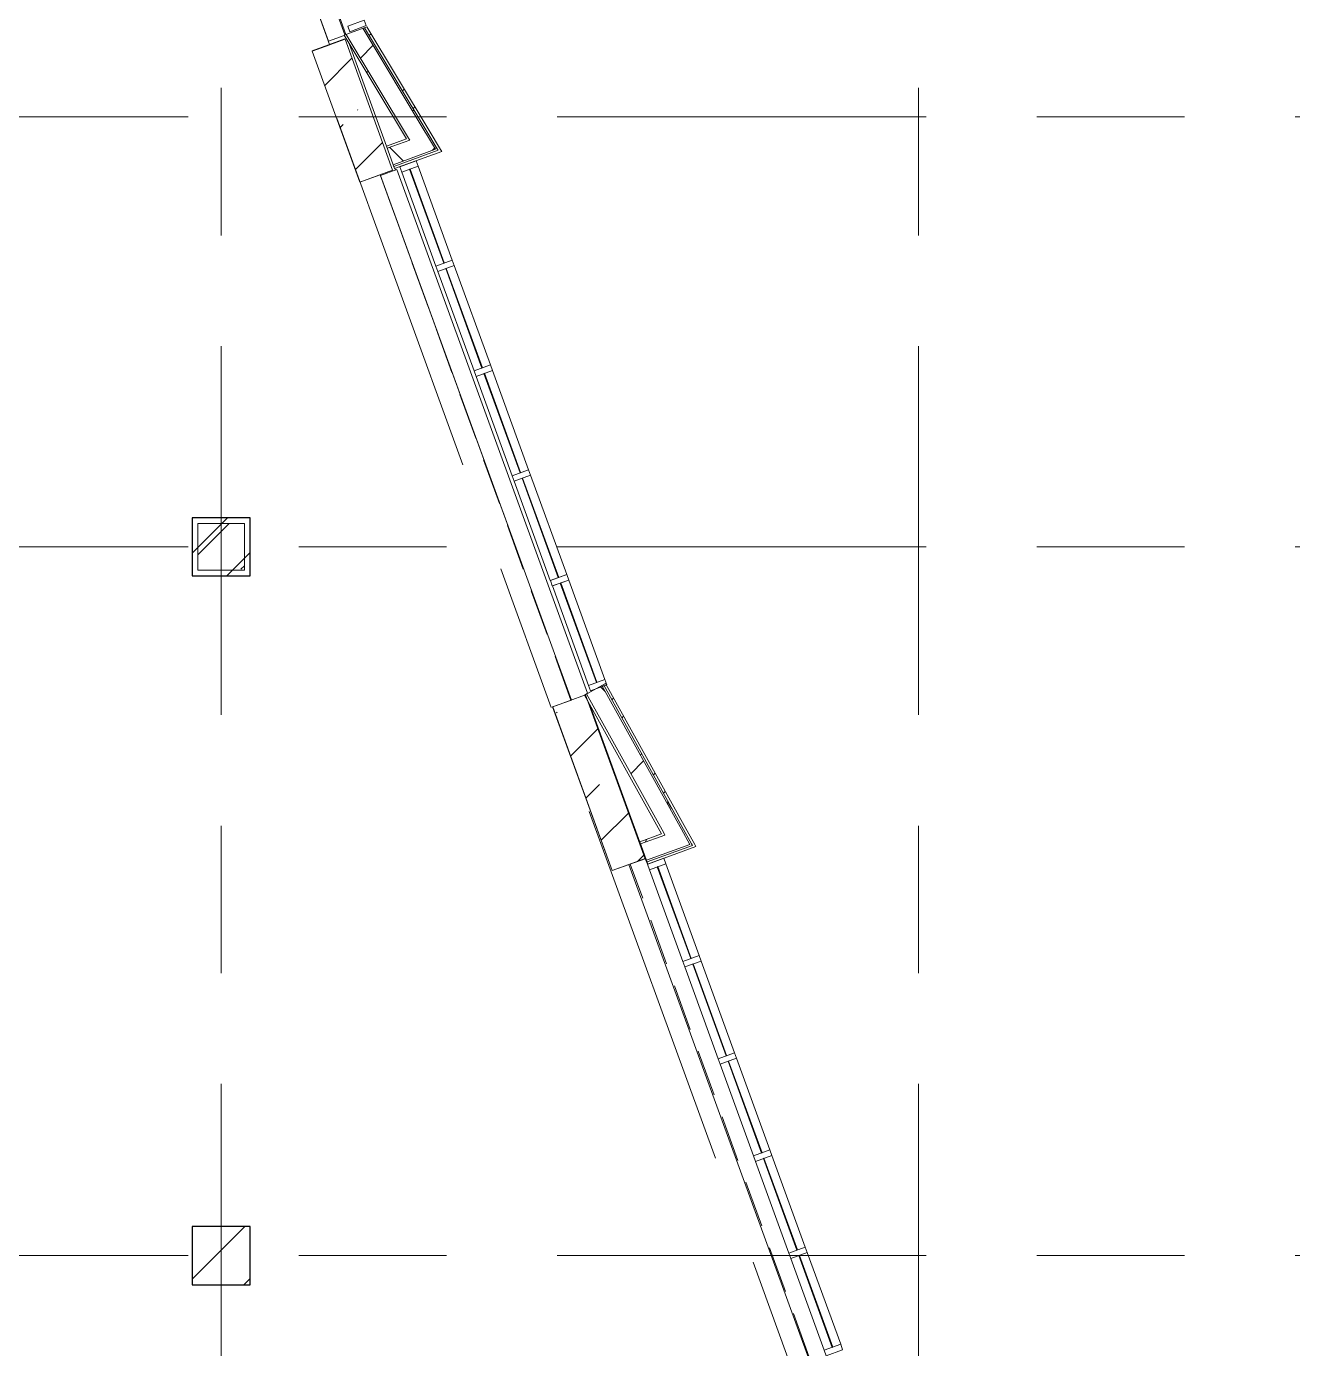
# Model space of a CAD drawing. Header units: millimetres. Extents: x 48966 to 294585, y -43515 to 30344.
# Drawn here: x 241902 to 252797, y -4483 to 6895 of the extents above; entities that cross this region are included whole.
import ezdxf

# ---------------------------------------------------------------- set-up
doc = ezdxf.new("R2010")
doc.units = ezdxf.units.MM
doc.linetypes.add('IMPORT-01 Штриховая _2 мм_', pattern=[600, 400, -200])
doc.linetypes.add('Осевые', pattern=[6350, 1270, -952.5, 3175, -952.5])
for name, color, linetype, lineweight in [('_Разделитель помещений_', 7, 'IMPORT-01 Штриховая _2 мм_', 9), ('Импосты витража', 7, 'Continuous', 9), ('Импосты витража-1', 7, 'Continuous', 18), ('Колонны', 7, 'Continuous', 9), ('Колонны-1', 7, 'Continuous', 25), ('Обобщенные модели', 7, 'Continuous', 9), ('Обобщенные модели-1', 7, 'Continuous', 18), ('Общие ребра', 7, 'Continuous', 9), ('Оси-2', 7, 'Осевые', 9), ('Перекрытия', 7, 'Continuous', 9), ('Стены', 7, 'Continuous', 9), ('Стены-1', 7, 'Continuous', 18), ('Штриховка разреза-1', 7, 'Continuous', 9)]:
    doc.layers.add(name, color=color, linetype=linetype, lineweight=lineweight)
pattern_1 = [(0, (108045.05, 0), (812.8, 203.2), [67.056, -542.544, 67.056, -542.544, -3251.2]), (0, (108045.05, 0), (812.8, 203.2), [-1219.2, 67.056, -1152.144, 67.056, -542.544, -1422.4]), (0, (108045.05, 0), (812.8, 203.2), [-3048, 67.056, -339.344, 67.056, -948.944]), (120, (108349.85, 101.6), (-582.37636, 602.30545), [67.056, -542.544, 67.056, -542.544, -3251.2]), (120, (108349.85, 101.6), (-582.37636, 602.30545), [-1219.2, 67.056, -1152.144, 67.056, -542.544, -1422.4]), (120, (108349.85, 101.6), (-582.37636, 602.30545), [-3048, 67.056, -339.344, 67.056, -948.944]), (240, (108451.45, 508), (-230.42364, -805.50545), [67.056, -542.544, 67.056, -542.544, -3251.2]), (240, (108451.45, 508), (-230.42364, -805.50545), [-1219.2, 67.056, -1152.144, 67.056, -542.544, -1422.4]), (240, (108451.45, 508), (-230.42364, -805.50545), [-3048, 67.056, -339.344, 67.056, -948.944])]
pattern_2 = [(45, (108045.05, 0), (-502.8943, 502.8943), []), (45, (108045.05, 762), (-502.8943, 502.8943), [])]
pattern_3 = [(45, (108045, 0), (-707.107, 707.107), []), (135, (108045, 0), (-707.107, -707.107), [])]
pattern_4 = [(45, (0, 0), (-493.914, 493.914), []), (45, (493.9, 0), (-493.914, 493.914), [873.125, -174.625, 6.706, -167.919])]

# ---------------------------------------------------------------- blocks, each defined once
blk = doc.blocks.new('Обобщенные модели 18 - Обобщенные модели 18-1175902-План 4-го этажа на отм_ _6_600')
at = {"layer": 'Обобщенные модели'}
h = blk.add_hatch(dxfattribs=at)
h.set_pattern_fill('FP_11', color=256, style=0, pattern_type=2)
h.set_pattern_definition([(45, (15, 0), (-493.914, 493.914), []), (45, (508.9, 0), (-493.914, 493.914), [873.125, -174.625, 6.706, -167.919])])
h.paths.add_polyline_path([(136741, 5555), (137023, 5658), (136613, 6785), (136331, 6683), (136664, 5768)], flags=0)
blk.add_line((136382, 6117), (136682, 6117), dxfattribs=at)
at = {"layer": 'Обобщенные модели-1'}
for p, q in [((136613, 6785), (136331, 6683)), ((137023, 5658), (136613, 6785)), ((136331, 6683), (136741, 5555)), ((136741, 5555), (137023, 5658))]:
    blk.add_line(p, q, dxfattribs=at)
blk = doc.blocks.new('Обобщенные модели 19 - Обобщенные модели 19-1187200-План 4-го этажа на отм_ _6_600')
at = {"layer": 'Обобщенные модели'}
h = blk.add_hatch(dxfattribs=at)
h.set_pattern_fill('FP_7', color=256, style=0, pattern_type=2)
h.set_pattern_definition(pattern_4)
h.paths.add_polyline_path([(138898, -370), (139180, -267), (138667, 1143), (138385, 1040), (138595, 463)], flags=0)
h = blk.add_hatch(dxfattribs=at)
h.set_pattern_fill('FP_7', color=256, style=0, pattern_type=2)
h.set_pattern_definition(pattern_4)
h.paths.add_polyline_path([(142186, -9404), (142468, -9301), (141955, -7891), (141673, -7994)], flags=0)
at = {"layer": 'Обобщенные модели-1'}
for p, q in [((138667, 1143), (138385, 1040)), ((139180, -267), (138667, 1143)), ((138385, 1040), (138898, -370)), ((138898, -370), (139180, -267)), ((141955, -7891), (141673, -7994)), ((142468, -9301), (141955, -7891)), ((141673, -7994), (142186, -9404)), ((142186, -9404), (142468, -9301))]:
    blk.add_line(p, q, dxfattribs=at)
blk = doc.blocks.new('Обобщенные модели 29 - Обобщенные модели 27-1198685-План 4-го этажа на отм_ _6_600')
at = {"layer": 'Обобщенные модели'}
h = blk.add_hatch(dxfattribs=at)
h.set_pattern_fill('FP_7', color=256, style=0, pattern_type=2)
h.set_pattern_definition(pattern_4)
h.paths.add_polyline_path([(135332, 2217), (135732, 2217), (135732, 2617), (135332, 2617)], flags=0)
at = {"layer": 'Обобщенные модели-1'}
for p, q in [((135732, 2617), (135332, 2617)), ((135332, 2617), (135332, 2217)), ((135732, 2217), (135732, 2617)), ((135332, 2217), (135732, 2217))]:
    blk.add_line(p, q, dxfattribs=at)
blk = doc.blocks.new('Прямоугольный импост - Прямоугольный черный-8339212-План 4-го этажа на отм_ _6_600')
at = {"layer": 'Импосты витража-1'}
for p, q in [((0, 75), (-50, 75)), ((-50, 75), (-50, -75)), ((0, -75), (0, 75)), ((-50, -75), (0, -75))]:
    blk.add_line(p, q, dxfattribs=at)
blk = doc.blocks.new('Прямоугольный импост - Прямоугольный черный-8339177-План 4-го этажа на отм_ _6_600')
at = {"layer": 'Импосты витража-1'}
for p, q in [((-25, 75), (25, 75)), ((-25, -75), (-25, 75)), ((25, 75), (25, -75)), ((25, -75), (-25, -75))]:
    blk.add_line(p, q, dxfattribs=at)
blk = doc.blocks.new('Прямоугольный импост - Прямоугольный черный-8339189-План 4-го этажа на отм_ _6_600')
at = {"layer": 'Импосты витража'}
for p, q in [((139358, -311), (139645, -1101)), ((139505, -1152), (139217, -362)), ((139645, -1101), (139505, -1152))]:
    blk.add_line(p, q, dxfattribs=at)
blk = doc.blocks.new('Прямоугольный импост - Прямоугольный черный-8339241-План 4-го этажа на отм_ _6_600')
at = {"layer": 'Импосты витража'}
for p, q in [((139522, -1199), (139663, -1148)), ((139809, -1988), (139522, -1199)), ((139663, -1148), (139950, -1937)), ((139950, -1937), (139809, -1988))]:
    blk.add_line(p, q, dxfattribs=at)
blk = doc.blocks.new('Прямоугольный импост - Прямоугольный черный-V24-План 4-го этажа на отм_ _6_600')
at = {"layer": 'Импосты витража'}
for p, q in [((140130, -2872), (140271, -2820)), ((140271, -2820), (140559, -3610)), ((140418, -3661), (140130, -2872)), ((140559, -3610), (140418, -3661))]:
    blk.add_line(p, q, dxfattribs=at)
blk = doc.blocks.new('Прямоугольный импост - Прямоугольный черный-8339250-План 4-го этажа на отм_ _6_600')
at = {"layer": 'Импосты витража-1'}
for p, q in [((-50, 75), (0, 75)), ((-50, -75), (-50, 75)), ((0, 75), (0, -75)), ((0, -75), (-50, -75))]:
    blk.add_line(p, q, dxfattribs=at)
blk = doc.blocks.new('Прямоугольный импост - Прямоугольный черный-8339262-План 4-го этажа на отм_ _6_600')
at = {"layer": 'Импосты витража'}
for p, q in [((137086, 5641), (137227, 5692)), ((137227, 5692), (137521, 4884)), ((137380, 4833), (137086, 5641)), ((137521, 4884), (137380, 4833))]:
    blk.add_line(p, q, dxfattribs=at)
blk = doc.blocks.new('Прямоугольный импост - Прямоугольный черный-8339187-План 4-го этажа на отм_ _6_600')
at = {"layer": 'Импосты витража'}
for p, q in [((137397, 4786), (137538, 4837)), ((137708, 3931), (137397, 4786)), ((137538, 4837), (137849, 3982)), ((137849, 3982), (137708, 3931))]:
    blk.add_line(p, q, dxfattribs=at)
blk = doc.blocks.new('Колонна 104 - Колонна 40-55-4749927-План 4-го этажа на отм_ _6_600')
at = {"layer": 'Колонны'}
h = blk.add_hatch(dxfattribs=at)
h.set_pattern_fill('FP_15', color=256, style=0, pattern_type=2)
h.set_pattern_definition([(45, (-12600, 17100), (-493.914, 493.914), []), (45, (-12106.1, 17100), (-493.914, 493.914), [873.125, -174.625, 6.706, -167.919])])
h.paths.add_polyline_path([(122682, 19267), (123182, 19267), (123182, 19767), (122682, 19767)], flags=0)
at = {"layer": 'Колонны-1'}
for p, q in [((123182, 19767), (122682, 19767)), ((122682, 19767), (122682, 19267)), ((123182, 19267), (123182, 19767)), ((122682, 19267), (123182, 19267))]:
    blk.add_line(p, q, dxfattribs=at)
blk = doc.blocks.new('Колонна 106 - Колонна 40-55-4749951-План 4-го этажа на отм_ _6_600')
at = {"layer": 'Колонны'}
h = blk.add_hatch(dxfattribs=at)
h.set_pattern_fill('FP_17', color=256, style=0, pattern_type=2)
h.set_pattern_definition([(45, (-12600, 23200), (-493.914, 493.914), []), (45, (-12106.1, 23200), (-493.914, 493.914), [873.125, -174.625, 6.706, -167.919])])
h.paths.add_polyline_path([(122682, 19267), (123182, 19267), (123182, 19767), (122682, 19767)], flags=0)
at = {"layer": 'Колонны-1'}
for p, q in [((123182, 19767), (122682, 19767)), ((122682, 19767), (122682, 19267)), ((123182, 19267), (123182, 19767)), ((122682, 19267), (123182, 19267))]:
    blk.add_line(p, q, dxfattribs=at)

msp = doc.modelspace()

# ---------------------------------------------------------------- hatches: boundary and pattern name
at = {"layer": 'Штриховка разреза-1'}
h = msp.add_hatch(dxfattribs=at)
h.set_pattern_fill('FP_3', color=256, style=0, pattern_type=2)
h.set_pattern_definition(pattern_3)
h.paths.add_polyline_path([(245200.6, 5916.6), (245344.1, 5968.8), (244797.4, 6878.7), (244653.8, 6826.5), (245190.1, 5934)], flags=0)
h = msp.add_hatch(dxfattribs=at)
h.set_pattern_fill('FP_1', color=256, style=0, pattern_type=2)
h.set_pattern_definition(pattern_1)
h.paths.add_polyline_path([(245422.9, 5837.8), (245437.2, 5843.1), (244811.8, 6883.9), (244797.4, 6878.7), (245344.1, 5968.8)], flags=0)
h = msp.add_hatch(dxfattribs=at)
h.set_pattern_fill('FP_2', color=256, style=0, pattern_type=2)
h.set_pattern_definition(pattern_2)
h.paths.add_polyline_path([(245445.1, 5830), (245464.2, 5836.9), (244830.9, 6890.9), (244811.8, 6883.9), (245437.2, 5843.1)], flags=0)
h = msp.add_hatch(dxfattribs=at)
h.set_pattern_fill('FP_1', color=256, style=0, pattern_type=2)
h.set_pattern_definition(pattern_1)
h.paths.add_polyline_path([(245170.9, 5927.1), (245190.1, 5934), (244653.8, 6826.5), (244634.7, 6819.5), (245077.9, 6081.8)], flags=0)
h = msp.add_hatch(dxfattribs=at)
h.set_pattern_fill('FP_3', color=256, style=0, pattern_type=2)
h.set_pattern_definition(pattern_3)
h.paths.add_polyline_path([(245058.3, 5705.1), (245422.9, 5837.8), (245344.1, 5968.8), (245007, 5846.1)], flags=0)
h = msp.add_hatch(dxfattribs=at)
h.set_pattern_fill('FP_3', color=256, style=0, pattern_type=2)
h.set_pattern_definition(pattern_3)
h.paths.add_polyline_path([(247394.9, -63.5), (247537.6, -11.6), (246852.7, 1223.9), (246721.6, 1151.2), (247385.1, -45.8)], flags=0)
h = msp.add_hatch(dxfattribs=at)
h.set_pattern_fill('FP_1', color=256, style=0, pattern_type=2)
h.set_pattern_definition(pattern_1)
h.paths.add_polyline_path([(247611.2, -144.4), (247625.5, -139.2), (246865.9, 1231.2), (246852.7, 1223.9), (247537.6, -11.6)], flags=0)
h = msp.add_hatch(dxfattribs=at)
h.set_pattern_fill('FP_2', color=256, style=0, pattern_type=2)
h.set_pattern_definition(pattern_2)
h.paths.add_polyline_path([(247632.9, -152.5), (247651.9, -145.6), (246883.4, 1240.9), (246865.9, 1231.2), (247625.5, -139.2)], flags=0)
h = msp.add_hatch(dxfattribs=at)
h.set_pattern_fill('FP_1', color=256, style=0, pattern_type=2)
h.set_pattern_definition(pattern_1)
h.paths.add_polyline_path([(247186.3, -139.4), (247394.9, -63.5), (247385.1, -45.8), (247179.5, -120.6)], flags=0)

# ---------------------------------------------------------------- linework, layer by layer
at = {"layer": '_Разделитель помещений_'}
for p, q in [((246586.4, 1096.9), (244945.9, 5617.4)), ((249865.9, -7940), (247098.1, -313.1))]:
    msp.add_line(p, q, dxfattribs=at)
at = {"layer": 'Общие ребра'}
for p, q in [((244797.4, 6878.7), (245333.7, 5986.3)), ((244811.8, 6883.9), (245348, 5991.5)), ((244653.8, 6826.5), (245190.1, 5934)), ((245200.6, 5916.6), (245007, 5846.1)), ((245190.1, 5934), (245200.6, 5916.6)), ((245333.7, 5986.3), (245344.1, 5968.8)), ((245344.1, 5968.8), (245422.9, 5837.8)), ((245348, 5991.5), (245437.2, 5843.1)), ((245422.9, 5837.8), (245058.3, 5705.1)), ((245445.1, 5830), (245063.4, 5691.1)), ((245437.2, 5843.1), (245445.1, 5830)), ((246721.6, 1151.2), (247385.1, -45.8)), ((246852.7, 1223.9), (247527.8, 6.1)), ((246865.9, 1231.2), (247542.1, 11.3)), ((247527.8, 6.1), (247537.6, -11.6)), ((247542.1, 11.3), (247625.5, -139.2)), ((247394.9, -63.5), (247186.3, -139.4)), ((247385.1, -45.8), (247394.9, -63.5)), ((247537.6, -11.6), (247611.2, -144.4)), ((247611.2, -144.4), (247237.7, -280.4)), ((247632.9, -152.5), (247242.8, -294.5)), ((247625.5, -139.2), (247632.9, -152.5))]:
    msp.add_line(p, q, dxfattribs=at)
at = {"layer": 'Оси-2'}
for p, q in [((237296.3, 26095.3), (261985.6, -41737.8)), ((243576.7, 25417.1), (243576.7, -41737.8)), ((249576.7, 25417.1), (249576.7, -41737.8)), ((258216.7, 6117.1), (199731.8, 6117.1)), ((258216.7, 2417.1), (199731.8, 2417.1)), ((258216.7, -3682.9), (199731.8, -3682.9))]:
    msp.add_line(p, q, dxfattribs=at)
at = {"layer": 'Перекрытия'}
for p, q in [((244510.8, 6739.2), (243481.9, 9566.1)), ((244651.3, 6825.5), (243641.4, 9600.3)), ((244360.9, 6682.6), (244511.5, 6737.4)), ((245000.9, 5865.2), (244682.4, 6740.1)), ((244771.3, 5554.9), (244360.9, 6682.6)), ((244945.7, 5618.4), (244771.3, 5554.9)), ((246590.7, 1098.5), (244945.7, 5618.4)), ((245076.1, 5658.5), (245071, 5672.6)), ((243326.7, 2167.1), (243326.7, 2667.1)), ((243326.7, 2667.1), (243826.7, 2667.1)), ((243826.7, 2667.1), (243826.7, 2167.1)), ((243826.7, 2167.1), (243326.7, 2167.1)), ((246429.7, 1039.9), (246590.7, 1098.5)), ((246942.7, -369.6), (246429.7, 1039.9)), ((247249.6, -313.3), (246750.8, 1057.2)), ((247085.3, -317.7), (246942.7, -369.6)), ((249860.3, -7942.1), (247085.3, -317.7)), ((243326.7, -3932.9), (243326.7, -3432.9)), ((243326.7, -3432.9), (243826.7, -3432.9)), ((243826.7, -3432.9), (243826.7, -3932.9)), ((243826.7, -3932.9), (243326.7, -3932.9))]:
    msp.add_line(p, q, dxfattribs=at)
at = {"layer": 'Стены'}
for p, q in [((244500.2, 6768.4), (243484.4, 9559.3)), ((243626.3, 9610.9), (244641.4, 6821.9)), ((244500.2, 6768.4), (244635.7, 6817.7)), ((244948, 5611.9), (245089.9, 5663.5)), ((246590.7, 1098.5), (244948, 5611.9)), ((245089.9, 5663.5), (246730.5, 1156.2)), ((246704.1, 1141.5), (246730.5, 1156.2)), ((247085.3, -317.7), (247227.2, -266.1)), ((249860.3, -7942.1), (247085.3, -317.7)), ((247227.2, -266.1), (247245, -314.9))]:
    msp.add_line(p, q, dxfattribs=at)
at = {"layer": 'Стены-1'}
for p, q in [((244830.9, 6890.9), (244634.7, 6819.5)), ((245367.2, 5998.5), (244830.9, 6890.9)), ((244642.1, 6787), (244360.2, 6684.4)), ((244360.9, 6682.6), (244642.8, 6785.2)), ((244634.7, 6819.5), (245170.9, 5927.1)), ((244642.8, 6785.2), (244642.1, 6787)), ((244360.2, 6684.4), (244360.9, 6682.6)), ((245170.9, 5927.1), (245000.1, 5864.9)), ((245464.2, 5836.9), (245367.2, 5998.5)), ((245000.1, 5864.9), (245070.2, 5672.3)), ((245070.2, 5672.3), (245474.7, 5819.5)), ((245474.7, 5819.5), (245464.2, 5836.9)), ((245203.5, 5667.6), (245198.8, 5665.8)), ((245198.8, 5665.8), (245493, 4857.7)), ((245497.6, 4859.4), (245203.5, 5667.6)), ((245493, 4857.7), (245497.6, 4859.4)), ((245514.8, 4812.4), (245510.1, 4810.7)), ((245510.1, 4810.7), (245821.3, 3955.6)), ((245826, 3957.3), (245514.8, 4812.4)), ((245821.3, 3955.6), (245826, 3957.3)), ((245843.1, 3910.3), (245838.4, 3908.6)), ((245838.4, 3908.6), (246149.6, 3053.5)), ((246154.3, 3055.2), (245843.1, 3910.3)), ((246149.6, 3053.5), (246154.3, 3055.2)), ((246171.4, 3008.2), (246166.7, 3006.5)), ((246166.7, 3006.5), (246478, 2151.4)), ((246482.7, 2153.1), (246171.4, 3008.2)), ((246478, 2151.4), (246482.7, 2153.1)), ((246499.8, 2106.1), (246495.1, 2104.4)), ((246495.1, 2104.4), (246806.3, 1249.3)), ((246811, 1251), (246499.8, 2106.1)), ((246883.4, 1240.9), (246704.1, 1141.5)), ((246704.1, 1141.5), (247366, -52.7)), ((246806.3, 1249.3), (246811, 1251)), ((247561.1, 18.3), (246883.4, 1240.9)), ((247651.9, -145.6), (247561.1, 18.3)), ((247366, -52.7), (247179.5, -120.6)), ((247179.5, -120.6), (247249.6, -313.3)), ((247249.6, -313.3), (247661.7, -163.3)), ((247661.7, -163.3), (247651.9, -145.6)), ((247334.9, -335.4), (247330.2, -337.2)), ((247330.2, -337.2), (247617.7, -1127.1)), ((247622.4, -1125.4), (247334.9, -335.4)), ((247617.7, -1127.1), (247622.4, -1125.4)), ((247639.5, -1172.4), (247634.8, -1174.1)), ((247634.8, -1174.1), (247922.1, -1963.5)), ((247926.8, -1961.7), (247639.5, -1172.4)), ((247922.1, -1963.5), (247926.8, -1961.7)), ((247943.9, -2008.7), (247939.2, -2010.4)), ((247939.2, -2010.4), (248226.5, -2799.8)), ((248231.2, -2798.1), (247943.9, -2008.7)), ((248226.5, -2799.8), (248231.2, -2798.1)), ((248248.3, -2845.1), (248243.6, -2846.8)), ((248243.6, -2846.8), (248530.9, -3636.1)), ((248535.6, -3634.4), (248248.3, -2845.1)), ((248530.9, -3636.1), (248535.6, -3634.4)), ((248552.7, -3681.4), (248548, -3683.1)), ((248548, -3683.1), (248835.3, -4472.4)), ((248840, -4470.7), (248552.7, -3681.4)), ((248835.3, -4472.4), (248840, -4470.7))]:
    msp.add_line(p, q, dxfattribs=at)

# ---------------------------------------------------------------- block references
at = {"layer": 'Импосты витража', "extrusion": (0, 0, -1)}
for name, p, rotation in [('Прямоугольный импост - Прямоугольный черный-8339250-План 4-го этажа на отм_ _6_600', (-244754, 6875.8), 249.5917819445152), ('Прямоугольный импост - Прямоугольный черный-8339177-План 4-го этажа на отм_ _6_600', (-245503.9, 4835.1), 250.0000000000005), ('Прямоугольный импост - Прямоугольный черный-8339177-План 4-го этажа на отм_ _6_600', (-245832.2, 3933), 250.0000000000005), ('Прямоугольный импост - Прямоугольный черный-8339177-План 4-го этажа на отм_ _6_600', (-246160.5, 3030.9), 250.0000000000005), ('Прямоугольный импост - Прямоугольный черный-8339177-План 4-го этажа на отм_ _6_600', (-246488.9, 2128.8), 250.0000000000005), ('Прямоугольный импост - Прямоугольный черный-8339250-План 4-го этажа на отм_ _6_600', (-246825.8, 1202.9), 250.0000000000005), ('Прямоугольный импост - Прямоугольный черный-8339177-План 4-го этажа на отм_ _6_600', (-247628.6, -1149.8), 250.0000000000006), ('Прямоугольный импост - Прямоугольный черный-8339177-План 4-го этажа на отм_ _6_600', (-247933, -1986.1), 250.0000000000006), ('Прямоугольный импост - Прямоугольный черный-8339177-План 4-го этажа на отм_ _6_600', (-248237.4, -2822.4), 250.0000000000006), ('Прямоугольный импост - Прямоугольный черный-8339177-План 4-го этажа на отм_ _6_600', (-248541.8, -3658.7), 250.0000000000006), ('Прямоугольный импост - Прямоугольный черный-8339177-План 4-го этажа на отм_ _6_600', (-248846.2, -4495.1), 250.0000000000006)]:
    msp.add_blockref(name, p, dxfattribs=dict(at, rotation=rotation))
at = {"layer": 'Импосты витража', "rotation": 109.9999999999995}
for p in [(245184.1, 5713.7), (247315.4, -289.3)]:
    msp.add_blockref('Прямоугольный импост - Прямоугольный черный-8339212-План 4-го этажа на отм_ _6_600', p, dxfattribs=at)
at = {"layer": 'Импосты витража'}
for name, p in [('Прямоугольный импост - Прямоугольный черный-8339262-План 4-го этажа на отм_ _6_600', (108045, 0)), ('Прямоугольный импост - Прямоугольный черный-8339187-План 4-го этажа на отм_ _6_600', (108045, 0)), ('Прямоугольный импост - Прямоугольный черный-8339187-План 4-го этажа на отм_ _6_600', (108373.4, -902.1)), ('Прямоугольный импост - Прямоугольный черный-8339187-План 4-го этажа на отм_ _6_600', (108701.7, -1804.2)), ('Прямоугольный импост - Прямоугольный черный-8339187-План 4-го этажа на отм_ _6_600', (109030.1, -2706.3)), ('Прямоугольный импост - Прямоугольный черный-8339189-План 4-го этажа на отм_ _6_600', (108045, 0)), ('Прямоугольный импост - Прямоугольный черный-8339241-План 4-го этажа на отм_ _6_600', (108045, 0)), ('Прямоугольный импост - Прямоугольный черный-8339241-План 4-го этажа на отм_ _6_600', (108349.4, -836.3)), ('Прямоугольный импост - Прямоугольный черный-V24-План 4-го этажа на отм_ _6_600', (108045, 0)), ('Прямоугольный импост - Прямоугольный черный-8339241-План 4-го этажа на отм_ _6_600', (108958.2, -2509))]:
    msp.add_blockref(name, p, dxfattribs=at)
at = {"layer": 'Колонны'}
for name, p in [('Колонна 104 - Колонна 40-55-4749927-План 4-го этажа на отм_ _6_600', (120645, -17100)), ('Колонна 106 - Колонна 40-55-4749951-План 4-го этажа на отм_ _6_600', (120645, -23200))]:
    msp.add_blockref(name, p, dxfattribs=at)
at = {"layer": 'Обобщенные модели'}
for name, p in [('Обобщенные модели 18 - Обобщенные модели 18-1175902-План 4-го этажа на отм_ _6_600', (108030, 0)), ('Обобщенные модели 29 - Обобщенные модели 27-1198685-План 4-го этажа на отм_ _6_600', (108045, 0)), ('Обобщенные модели 19 - Обобщенные модели 19-1187200-План 4-го этажа на отм_ _6_600', (108045, 0))]:
    msp.add_blockref(name, p, dxfattribs=at)

doc.saveas('drawing.dxf')
